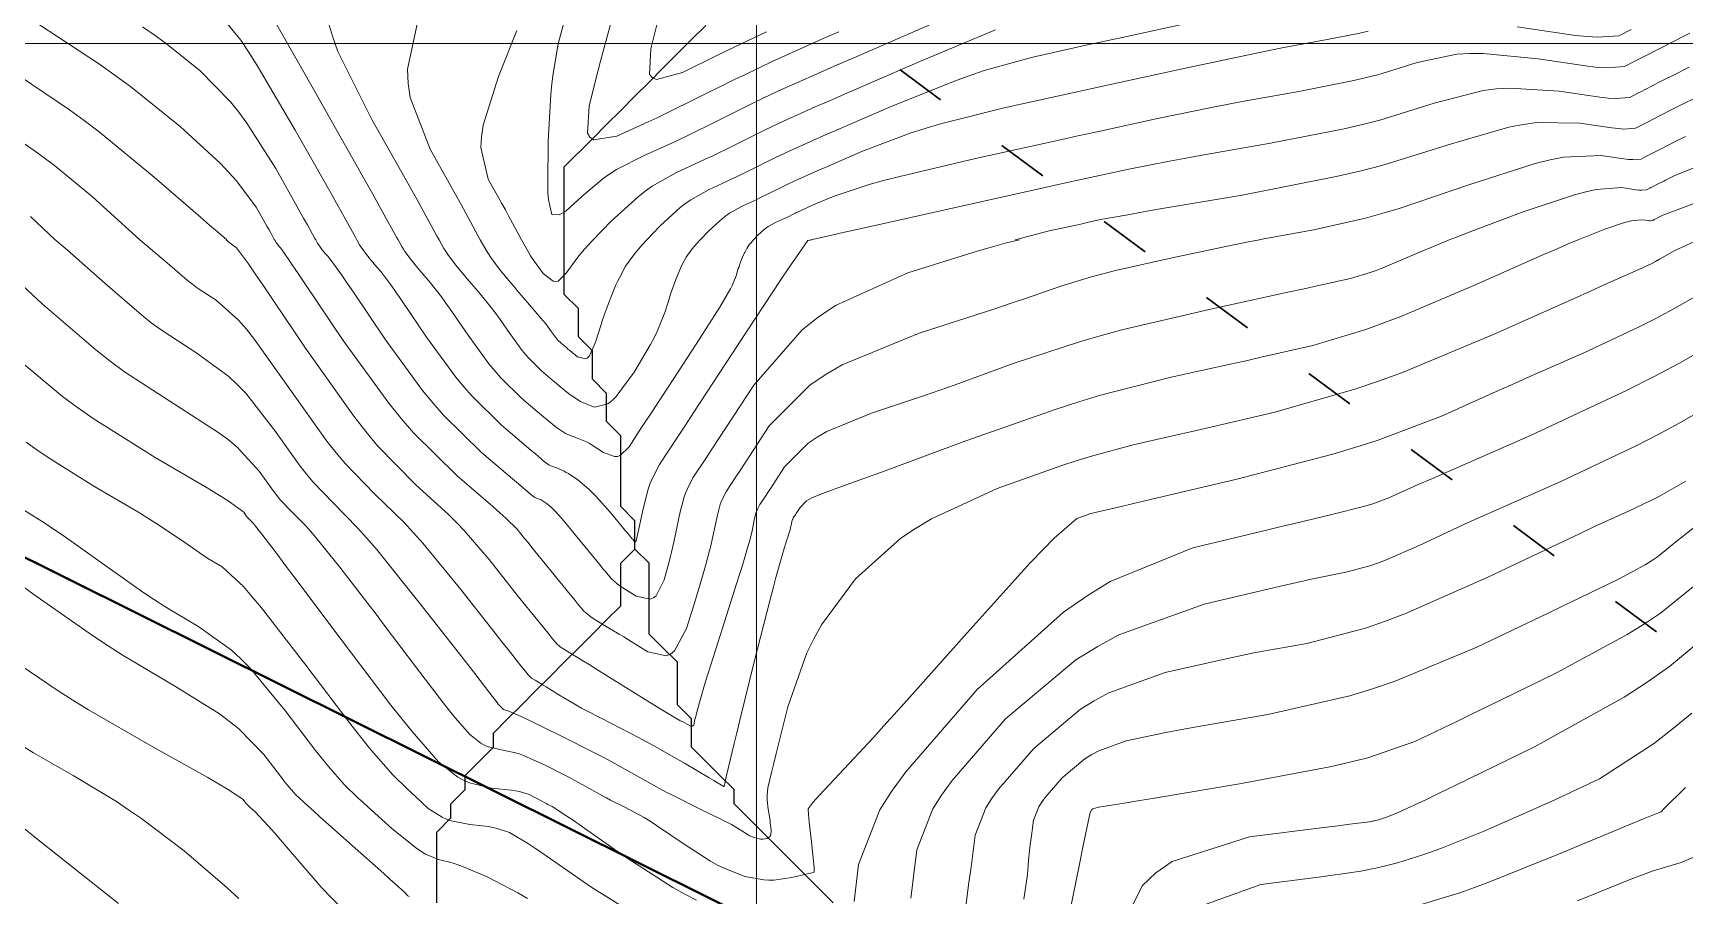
# Model space of a CAD drawing. Header units: millimetres. Extents: x 837475 to 838477, y 1189012 to 1191015.
# Drawn here: x 838025.4 to 838142.1, y 1189953.7 to 1190014.6 of the extents above; entities that cross this region are included whole.
import ezdxf

# ---------------------------------------------------------------- set-up
doc = ezdxf.new("R2010")
doc.units = ezdxf.units.MM
doc.header["$LTSCALE"] = 0.3
doc.linetypes.add('ACAD_ISO03W100', pattern=[30, 12, -18])
for name, color, linetype, lineweight in [('COORD', 253, 'Continuous', 20), ('CORREDORVIA', 94, 'Continuous', 40), ('DRENAJE', 5, 'Continuous', 25)]:
    doc.layers.add(name, color=color, linetype=linetype, lineweight=lineweight)
for name, color, linetype, lineweight, true_color in [('COTAS 10', 7, 'Continuous', 9, 0x6e3e2d), ('COTAS INT', 7, 'Continuous', 5, 0x9fa19f), ('Linea_Tendencia', 7, 'ACAD_ISO03W100', 30, 0xef3939)]:
    doc.layers.add(name, color=color, linetype=linetype, lineweight=lineweight, true_color=true_color)

msp = doc.modelspace()

# ---------------------------------------------------------------- linework, layer by layer
at = {"layer": 'COORD'}
for p, q in [((838076.51, 1189013.87), (838076.51, 1191013.87)), ((837476.51, 1190013.87), (838476.51, 1190013.87))]:
    msp.add_line(p, q, dxfattribs=at)
at = {"layer": 'CORREDORVIA'}
msp.add_lwpolyline([(837918.48, 1189883.49), (837925.04, 1189453.38), (837902.5, 1189217.71), (837593.19, 1189234.4), (837666.02, 1189670.12), (837623.32, 1189818.02), (837548.5, 1190011.45), (837506.88, 1190461.6), (837936.28, 1190278.25), (837938.05, 1190355.4), (837933.05, 1190517.45), (837913.69, 1190646.74), (837916.91, 1190801.89), (837910.68, 1191000.96), (838213.03, 1190992.91), (838237.17, 1190821.34), (838237, 1190602.88), (838240.03, 1190437.2), (838238.1, 1190145.73), (838184.2, 1189898.28), (837758.84, 1190109.91), (837918.48, 1189883.49)], dxfattribs=at)
at = {"layer": 'COTAS 10'}
for points in [[(838077.22, 1190014.71), (838074.98, 1190013.64), (838074.34, 1190013.33), (838073.7, 1190013.02), (838071.29, 1190011.82), (838069.45, 1190011.32), (838069.16, 1190011.45), (838068.96, 1190011.69), (838069.05, 1190013.5), (838069.63, 1190015.85)], [(838018.3, 1190015.47), (838020.05, 1190014.34), (838020.68, 1190013.94), (838021.38, 1190013.51), (838024.43, 1190011.6), (838028, 1190009.2), (838029.03, 1190008.44), (838030.08, 1190007.64), (838033.98, 1190004.43), (838037.24, 1190001.61), (838037.88, 1190001.05), (838038.41, 1190000.6), (838039.09, 1190000)], [(838046.28, 1190015.34), (838046.56, 1190014.39), (838046.95, 1190013.32), (838049.35, 1190008.5), (838051.97, 1190003.84), (838052.51, 1190002.87), (838052.97, 1190002.05), (838053.96, 1190000.25), (838054.09, 1190000), (838054.43, 1189999.4), (838054.57, 1189999.18), (838054.71, 1189998.97), (838055.26, 1189998.23), (838055.87, 1189997.5), (838056.05, 1189997.28), (838056.24, 1189997.06), (838056.98, 1189996.2), (838057.77, 1189995.23), (838058, 1189994.93), (838058.23, 1189994.62), (838059.08, 1189993.39), (838059.96, 1189992.19), (838060.2, 1189991.9), (838060.44, 1189991.62), (838061.32, 1189990.76), (838062.15, 1189990.05), (838062.36, 1189989.87), (838062.56, 1189989.7), (838063.23, 1189989.15), (838063.88, 1189988.7), (838064.08, 1189988.59), (838064.28, 1189988.49), (838065.07, 1189988.19), (838066, 1189988.41), (838066.3, 1189988.64), (838066.6, 1189988.94), (838067.86, 1189990.65), (838069.02, 1189992.62), (838069.27, 1189993.09), (838069.49, 1189993.53), (838070.02, 1189994.87), (838070.35, 1189995.91), (838070.43, 1189996.17), (838070.52, 1189996.42), (838070.81, 1189997.21), (838071.09, 1189997.89), (838071.17, 1189998.06), (838071.24, 1189998.22), (838071.54, 1189998.77), (838071.97, 1189999.36), (838072.13, 1189999.56), (838072.32, 1189999.77), (838072.53, 1190000), (838073.16, 1190000.66), (838074.1, 1190001.52), (838074.35, 1190001.71), (838074.6, 1190001.89), (838075.45, 1190002.37), (838076.27, 1190002.74), (838076.48, 1190002.84), (838076.7, 1190002.95), (838077.47, 1190003.32), (838078.19, 1190003.68), (838078.38, 1190003.77), (838078.57, 1190003.86), (838079.21, 1190004.17), (838080.32, 1190004.67), (838080.8, 1190004.88), (838081.36, 1190005.12), (838084, 1190006.27), (838087.43, 1190007.56), (838088.49, 1190007.9), (838089.6, 1190008.22), (838094, 1190009.33), (838098.82, 1190010.4), (838100.2, 1190010.7), (838101.6, 1190011.01), (838106.81, 1190012.14), (838111.58, 1190013.15), (838112.71, 1190013.38), (838113.75, 1190013.59), (838116.81, 1190014.16), (838119.12, 1190014.61), (838119.69, 1190014.74)], [(838130.22, 1190015.05), (838134.35, 1190014.45), (838135.19, 1190014.36), (838135.9, 1190014.31), (838137.39, 1190014.42), (838138.27, 1190014.87)], [(838142.77, 1190005.11), (838141.31, 1190004.52), (838140.83, 1190004.29), (838140.7, 1190004.22), (838140.57, 1190004.16), (838140.12, 1190003.93), (838139.74, 1190003.73), (838139.65, 1190003.69), (838139.58, 1190003.65), (838139.36, 1190003.54), (838138.99, 1190003.51), (838138.82, 1190003.52), (838138.61, 1190003.54), (838137.6, 1190003.69), (838135.79, 1190003.55), (838135.08, 1190003.39), (838134.28, 1190003.18), (838130.64, 1190001.98), (838126.83, 1190000.55), (838125.93, 1190000.2), (838125.42, 1190000), (838125.09, 1189999.87), (838122.61, 1189998.82), (838120.73, 1189998.03), (838120.27, 1189997.85), (838119.83, 1189997.69), (838118.46, 1189997.28), (838116.19, 1189996.77), (838115.19, 1189996.55), (838114.02, 1189996.3), (838108.46, 1189995.09), (838102.31, 1189993.64), (838100.77, 1189993.23), (838099.31, 1189992.81), (838094.63, 1189991.27), (838090.54, 1189989.77), (838089.45, 1189989.39), (838088.37, 1189989.02), (838084.63, 1189987.77), (838081.48, 1189986.47), (838080.78, 1189986.07), (838080.15, 1189985.65), (838078.49, 1189983.98), (838077.51, 1189982.47), (838077.3, 1189982.16), (838077.13, 1189981.89), (838076.74, 1189981.3), (838076.57, 1189980.97), (838076.53, 1189980.86), (838076.49, 1189980.76), (838076.37, 1189980.32), (838076.19, 1189979.45), (838076.12, 1189979.14), (838076.09, 1189979.01), (838076.05, 1189978.87), (838075.88, 1189978.24), (838075.49, 1189976.93), (838075.31, 1189976.36), (838075.1, 1189975.7), (838074.11, 1189972.58), (838073.12, 1189969.46), (838072.91, 1189968.8), (838072.74, 1189968.23), (838072.35, 1189966.89), (838072.19, 1189966.25), (838072.16, 1189966.11), (838072.13, 1189966), (838072.07, 1189965.73), (838071.97, 1189965.64), (838071.93, 1189965.64), (838071.87, 1189965.66), (838071.6, 1189965.78), (838071.28, 1189965.97), (838071.19, 1189966.01), (838071.1, 1189966.06), (838070.81, 1189966.21), (838070.1, 1189966.63), (838069.74, 1189966.85), (838069.33, 1189967.1), (838067.27, 1189968.39), (838065.15, 1189969.71), (838064.69, 1189970), (838064.29, 1189970.24), (838063.32, 1189970.83), (838062.82, 1189971.14), (838062.71, 1189971.21), (838062.62, 1189971.28), (838062.4, 1189971.46), (838062.1, 1189971.82), (838061.96, 1189972), (838061.79, 1189972.21), (838060.94, 1189973.26), (838059.8, 1189974.67), (838059.45, 1189975.11), (838059.08, 1189975.57), (838057.62, 1189977.43), (838055.87, 1189979.46), (838055.32, 1189980.03), (838054.75, 1189980.6), (838052.45, 1189982.7), (838049.75, 1189985.46), (838048.92, 1189986.46), (838048.06, 1189987.56), (838044.65, 1189992.36), (838041.69, 1189996.76), (838041.11, 1189997.61), (838040.63, 1189998.3), (838039.79, 1189999.45), (838039.61, 1189999.56), (838039.57, 1189999.59), (838039.52, 1189999.63), (838039.34, 1189999.78), (838039.06, 1190000)], [(838087.4, 1189953.49), (838087.47, 1189954.05), (838087.55, 1189954.64), (838087.83, 1189956.92), (838088.95, 1189959.8), (838089.57, 1189960.77), (838090.31, 1189961.81), (838094.09, 1189966.16), (838099.06, 1189970.33), (838100.55, 1189971.26), (838102.09, 1189972.09), (838108.11, 1189974.26), (838113.5, 1189975.54), (838114.66, 1189975.8), (838115.67, 1189976.03), (838118.11, 1189976.53), (838119.81, 1189976.97), (838120.35, 1189977.16), (838120.93, 1189977.38), (838123.3, 1189978.42), (838126.41, 1189979.87), (838127.45, 1189980.34), (838128.58, 1189980.84), (838133.3, 1189982.93), (838138.66, 1189985.47), (838140.18, 1189986.25), (838141.71, 1189987.07), (838147.41, 1189990.34)], [(838024.94, 1189985.71), (838025.69, 1189985.16), (838026.48, 1189984.62), (838029.72, 1189982.61), (838032.82, 1189980.78), (838033.52, 1189980.35), (838034.16, 1189979.95), (838035.9, 1189978.78), (838037.14, 1189977.92), (838037.46, 1189977.7), (838037.76, 1189977.5), (838038.78, 1189976.9), (838040.27, 1189975.51), (838040.87, 1189974.82), (838041.55, 1189974), (838044.69, 1189969.95), (838047.86, 1189965.77), (838048.56, 1189964.88), (838049.18, 1189964.1), (838050.8, 1189962.24), (838051.87, 1189961.2), (838052.15, 1189960.93), (838052.42, 1189960.68), (838053.33, 1189959.84), (838054.31, 1189959.21), (838054.62, 1189959.07), (838054.95, 1189958.96), (838056.27, 1189958.71), (838057.57, 1189958.55), (838057.89, 1189958.49), (838058.18, 1189958.42), (838059.06, 1189958.13), (838060.4, 1189957.33), (838060.98, 1189956.95), (838061.66, 1189956.49), (838064.88, 1189954.26), (838068.62, 1189951.91)], [(838142.55, 1189966.56), (838141.14, 1189965.41), (838139.84, 1189964.39), (838136.03, 1189961.94), (838132.88, 1189960.44), (838131.99, 1189960.04), (838131.1, 1189959.64), (838127.82, 1189958.22), (838124.87, 1189957.03), (838124.18, 1189956.77), (838123.56, 1189956.55), (838121.78, 1189956), (838120.54, 1189955.7), (838120.24, 1189955.63), (838119.97, 1189955.57), (838119.18, 1189955.41), (838117.71, 1189955.19), (838117.01, 1189955.09), (838116.18, 1189954.98), (838112.13, 1189954.46), (838107.99, 1189952.99)], [(838031.44, 1189953.13), (838025.9, 1189957.53), (838024.79, 1189958.41)]]:
    msp.add_lwpolyline(points, dxfattribs=at)
at = {"layer": 'COTAS INT'}
for points in [[(838080.4, 1190000), (838080.14, 1189999.96), (838079.32, 1189998.81), (838078.84, 1189998.1), (838078.25, 1189997.22), (838075.22, 1189992.62), (838072.09, 1189987.84), (838071.44, 1189986.85), (838070.89, 1189986), (838069.66, 1189984.13), (838069.11, 1189983.07), (838068.98, 1189982.75), (838068.86, 1189982.4), (838068.49, 1189981.01), (838068.04, 1189978.84), (838067.98, 1189978.7), (838067.97, 1189978.68), (838067.94, 1189978.68), (838067.85, 1189978.73), (838067.76, 1189978.85), (838067.73, 1189978.88), (838067.71, 1189978.91), (838067.63, 1189979), (838067.36, 1189979.33), (838067.21, 1189979.5), (838067.04, 1189979.71), (838066.16, 1189980.76), (838065.15, 1189981.89), (838064.9, 1189982.15), (838064.66, 1189982.39), (838063.88, 1189983.05), (838063.23, 1189983.49), (838063.07, 1189983.58), (838062.92, 1189983.66), (838062.44, 1189983.87), (838062.04, 1189984.02), (838061.94, 1189984.06), (838061.84, 1189984.12), (838061.53, 1189984.33), (838060.89, 1189984.88), (838060.59, 1189985.13), (838060.23, 1189985.44), (838058.5, 1189986.91), (838056.42, 1189988.95), (838055.84, 1189989.61), (838055.27, 1189990.3), (838053.2, 1189993.14), (838051.44, 1189995.74), (838051.07, 1189996.28), (838050.75, 1189996.74), (838049.97, 1189997.77), (838049.54, 1189998.27), (838049.43, 1189998.4), (838049.32, 1189998.53), (838048.97, 1189998.96), (838048.65, 1189999.39), (838048.56, 1189999.52), (838048.48, 1189999.65), (838048.28, 1190000), (838048.2, 1190000.15), (838047.38, 1190001.63), (838046.96, 1190002.38), (838046.46, 1190003.28), (838043.93, 1190007.76), (838041.24, 1190012.32), (838040.63, 1190013.28), (838040.08, 1190014.1), (838038.58, 1190015.94)], [(838142.42, 1190014.61), (838141.98, 1190014.39), (838140.43, 1190013.6), (838139.1, 1190012.92), (838138.8, 1190012.76), (838138.53, 1190012.62), (838137.79, 1190012.24), (838136.52, 1190012.15), (838135.91, 1190012.19), (838135.2, 1190012.27), (838131.7, 1190012.78), (838127.82, 1190013.17), (838126.87, 1190013.17), (838125.97, 1190013.12), (838123.16, 1190012.53), (838120.37, 1190011.67), (838119.49, 1190011.45), (838118.56, 1190011.23), (838114.81, 1190010.49), (838110.8, 1190009.78), (838109.71, 1190009.57), (838108.63, 1190009.36), (838104.81, 1190008.57), (838100.55, 1190007.64), (838099.2, 1190007.34), (838097.77, 1190007.03), (838091.98, 1190005.74), (838086.62, 1190004.49), (838085.47, 1190004.19), (838084.45, 1190003.91), (838081.98, 1190003.1), (838080.67, 1190002.54), (838080.4, 1190002.42), (838080.16, 1190002.31), (838079.61, 1190002.06), (838079.29, 1190001.91), (838079.2, 1190001.87), (838079.1, 1190001.82), (838078.74, 1190001.64), (838078.37, 1190001.46), (838078.26, 1190001.41), (838078.15, 1190001.36), (838077.75, 1190001.18), (838077.33, 1190000.94), (838077.2, 1190000.85), (838077.08, 1190000.75), (838076.61, 1190000.33), (838076.3, 1190000), (838076.2, 1189999.89), (838076.1, 1189999.78), (838076.02, 1189999.69), (838075.81, 1189999.39), (838075.67, 1189999.12), (838075.63, 1189999.04), (838075.59, 1189998.95), (838075.45, 1189998.62), (838075.31, 1189998.23), (838075.27, 1189998.1), (838075.22, 1189997.98), (838075.06, 1189997.46), (838074.78, 1189996.78), (838074.67, 1189996.55), (838074.53, 1189996.3), (838073.91, 1189995.24), (838072.96, 1189993.74), (838072.62, 1189993.22), (838072.25, 1189992.64), (838070.62, 1189990.14), (838069.02, 1189987.7), (838068.66, 1189987.16), (838068.34, 1189986.67), (838067.51, 1189985.39), (838066.87, 1189984.77), (838066.68, 1189984.71), (838066.48, 1189984.69), (838065.7, 1189984.99), (838064.9, 1189985.51), (838064.69, 1189985.63), (838064.49, 1189985.73), (838063.79, 1189986.01), (838063.18, 1189986.25), (838063.02, 1189986.32), (838062.87, 1189986.41), (838062.38, 1189986.74), (838061.72, 1189987.29), (838061.47, 1189987.5), (838061.19, 1189987.74), (838059.91, 1189988.83), (838058.43, 1189990.28), (838058.02, 1189990.75), (838057.61, 1189991.25), (838056.14, 1189993.27), (838054.83, 1189995.18), (838054.53, 1189995.6), (838054.26, 1189995.98), (838053.47, 1189996.99), (838052.89, 1189997.66), (838052.74, 1189997.84), (838052.6, 1189998.01), (838052.11, 1189998.6), (838051.68, 1189999.18), (838051.57, 1189999.35), (838051.45, 1189999.53), (838051.19, 1190000), (838051.08, 1190000.2), (838049.97, 1190002.2), (838049.41, 1190003.22), (838048.72, 1190004.43), (838045.31, 1190010.48), (838041.96, 1190016.4)], [(838112.03, 1190000), (838111.14, 1189999.83), (838110.09, 1189999.62), (838105.85, 1189998.74), (838101.86, 1189997.83), (838100.96, 1189997.6), (838100.15, 1189997.39), (838097.99, 1189996.73), (838095.49, 1189995.86), (838094.48, 1189995.52), (838093.33, 1189995.13), (838087.99, 1189993.4), (838082.56, 1189991.17), (838081.35, 1189990.47), (838080.26, 1189989.75), (838077.4, 1189986.86), (838075.7, 1189984.26), (838075.35, 1189983.72), (838075.05, 1189983.26), (838074.38, 1189982.24), (838074.08, 1189981.67), (838074.01, 1189981.49), (838073.95, 1189981.3), (838073.75, 1189980.55), (838073.43, 1189979.05), (838073.31, 1189978.51), (838073.25, 1189978.3), (838073.19, 1189978.06), (838072.9, 1189976.97), (838072.48, 1189975.52), (838072.34, 1189975.06), (838072.19, 1189974.57), (838071.56, 1189972.55), (838070.71, 1189970.97), (838070.42, 1189970.74), (838070.12, 1189970.61), (838068.82, 1189970.91), (838067.47, 1189971.75), (838067.14, 1189971.95), (838066.81, 1189972.15), (838065.77, 1189972.77), (838064.98, 1189973.26), (838064.81, 1189973.38), (838064.66, 1189973.48), (838064.32, 1189973.77), (838063.85, 1189974.34), (838063.62, 1189974.62), (838063.35, 1189974.96), (838062.01, 1189976.6), (838060.65, 1189978.27), (838060.37, 1189978.62), (838060.13, 1189978.91), (838059.6, 1189979.57), (838058.8, 1189980.35), (838058.38, 1189980.73), (838057.88, 1189981.17), (838055.37, 1189983.33), (838052.28, 1189986.38), (838051.41, 1189987.39), (838050.53, 1189988.46), (838047.31, 1189992.9), (838044.66, 1189996.86), (838044.15, 1189997.62), (838043.72, 1189998.25), (838042.98, 1189999.33), (838042.85, 1189999.48), (838042.81, 1189999.52), (838042.78, 1189999.56), (838042.67, 1189999.69), (838042.58, 1189999.82), (838042.53, 1189999.9), (838042.47, 1190000), (838042.45, 1190000.04), (838042.2, 1190000.49), (838042.08, 1190000.71), (838041.93, 1190000.98), (838041.17, 1190002.31), (838039.79, 1190004.18), (838039.25, 1190004.77), (838038.63, 1190005.41), (838035.81, 1190008.01), (838032.29, 1190010.84), (838031.22, 1190011.62), (838030.12, 1190012.41), (838025.81, 1190015.23)], [(838033.15, 1190015.06), (838033.97, 1190014.49), (838034.74, 1190013.93), (838037.2, 1190011.97), (838039.35, 1190009.75), (838039.94, 1190009.03), (838040.51, 1190008.25), (838042.55, 1190005.04), (838044.19, 1190002.13), (838044.52, 1190001.54), (838044.79, 1190001.06), (838045.32, 1190000.09), (838045.38, 1190000), (838045.51, 1189999.77), (838045.56, 1189999.69), (838045.61, 1189999.61), (838045.82, 1189999.33), (838046.05, 1189999.04), (838046.12, 1189998.96), (838046.2, 1189998.88), (838046.47, 1189998.55), (838047.23, 1189997.5), (838047.61, 1189996.95), (838048.05, 1189996.3), (838050.26, 1189993.02), (838052.92, 1189989.36), (838053.66, 1189988.47), (838054.41, 1189987.62), (838057.09, 1189984.99), (838059.27, 1189983.13), (838059.7, 1189982.76), (838060.05, 1189982.46), (838060.68, 1189981.93), (838060.82, 1189981.83), (838060.86, 1189981.81), (838060.91, 1189981.78), (838061.08, 1189981.72), (838061.3, 1189981.63), (838061.36, 1189981.59), (838061.44, 1189981.55), (838061.72, 1189981.35), (838062.07, 1189981.06), (838062.18, 1189980.96), (838062.29, 1189980.84), (838062.74, 1189980.34), (838063.32, 1189979.64), (838063.51, 1189979.4), (838063.73, 1189979.14), (838065.48, 1189976.99), (838065.66, 1189976.76), (838065.83, 1189976.57), (838066.24, 1189976.08), (838066.67, 1189975.7), (838066.85, 1189975.57), (838067.06, 1189975.43), (838068.01, 1189974.84), (838069, 1189974.61), (838069.23, 1189974.71), (838069.43, 1189974.86), (838069.99, 1189975.99), (838070.36, 1189977.35), (838070.44, 1189977.66), (838070.51, 1189977.93), (838070.67, 1189978.65), (838071.12, 1189980.78), (838071.4, 1189981.85), (838071.5, 1189982.12), (838071.6, 1189982.37), (838072.02, 1189983.19), (838072.97, 1189984.63), (838073.4, 1189985.29), (838073.9, 1189986.05), (838076.31, 1189989.74), (838079.74, 1189993.64), (838080.87, 1189994.54), (838082.09, 1189995.36), (838087.18, 1189997.68), (838092.08, 1189999.2), (838093.18, 1189999.52), (838094.16, 1189999.79), (838095.07, 1190000)], [(838052.62, 1190015.57), (838051.87, 1190012.05), (838051.91, 1190011.06), (838052.05, 1190010.06), (838053.46, 1190006.4), (838055.25, 1190003.2), (838055.64, 1190002.5), (838055.98, 1190001.88), (838056.83, 1190000.3), (838057, 1190000), (838057.41, 1189999.28), (838057.58, 1189999.01), (838057.75, 1189998.75), (838058.41, 1189997.87), (838059.14, 1189996.98), (838059.36, 1189996.72), (838059.59, 1189996.45), (838060.48, 1189995.42), (838061.28, 1189994.47), (838061.46, 1189994.25), (838061.62, 1189994.06), (838062.02, 1189993.51), (838062.3, 1189993.13), (838062.38, 1189993.04), (838062.45, 1189992.95), (838062.73, 1189992.68), (838063.08, 1189992.39), (838063.19, 1189992.29), (838063.32, 1189992.18), (838063.86, 1189991.74), (838064.42, 1189991.59), (838064.57, 1189991.68), (838064.7, 1189991.82), (838065.13, 1189992.77), (838065.53, 1189994.03), (838065.64, 1189994.36), (838065.75, 1189994.69), (838066.16, 1189995.81), (838066.58, 1189996.82), (838066.7, 1189997.07), (838066.82, 1189997.32), (838067.26, 1189998.14), (838067.91, 1189999.04), (838068.16, 1189999.34), (838068.44, 1189999.66), (838068.76, 1190000), (838069.7, 1190000.99), (838071.12, 1190002.28), (838071.5, 1190002.58), (838071.87, 1190002.84), (838073.16, 1190003.57), (838074.38, 1190004.12), (838074.71, 1190004.28), (838075.04, 1190004.43), (838076.19, 1190005), (838077.27, 1190005.54), (838077.56, 1190005.68), (838077.84, 1190005.82), (838078.81, 1190006.28), (838080.48, 1190007.03), (838081.21, 1190007.35), (838082.04, 1190007.71), (838086.01, 1190009.43), (838090.41, 1190011.2), (838091.52, 1190011.6), (838092.58, 1190011.96), (838096.01, 1190012.92), (838099.88, 1190013.77), (838101.21, 1190014.06), (838102.65, 1190014.37), (838108.81, 1190015.71)], [(838093.39, 1190014.85), (838088.03, 1190012.6), (838082.73, 1190010.3), (838081.61, 1190009.81), (838080.64, 1190009.39), (838078.41, 1190008.39), (838077.12, 1190007.77), (838076.74, 1190007.59), (838076.36, 1190007.4), (838074.91, 1190006.68), (838073.37, 1190005.92), (838072.93, 1190005.72), (838072.49, 1190005.51), (838070.86, 1190004.77), (838069.14, 1190003.8), (838068.64, 1190003.44), (838068.14, 1190003.05), (838066.24, 1190001.32), (838064.98, 1190000), (838064.57, 1189999.57), (838064.2, 1189999.15), (838063.88, 1189998.77), (838063.06, 1189997.65), (838062.49, 1189997.09), (838062.32, 1189997.06), (838062.14, 1189997.09), (838061.45, 1189997.62), (838060.75, 1189998.58), (838060.55, 1189998.88), (838060.37, 1189999.18), (838059.91, 1190000), (838059.71, 1190000.35), (838058.99, 1190001.71), (838058.77, 1190002.13), (838058.53, 1190002.57), (838057.56, 1190004.29), (838057.04, 1190006.52), (838057.08, 1190007.28), (838057.2, 1190008.1), (838058.28, 1190011.55), (838059.57, 1190014.79)], [(838089.93, 1190015.71), (838083.37, 1190012.87), (838081.99, 1190012.27), (838080.79, 1190011.74), (838078.01, 1190010.5), (838076.39, 1190009.72), (838075.92, 1190009.49), (838075.44, 1190009.26), (838073.62, 1190008.35), (838071.7, 1190007.41), (838071.16, 1190007.15), (838070.61, 1190006.89), (838068.56, 1190005.97), (838066.62, 1190004.97), (838066.14, 1190004.66), (838065.67, 1190004.33), (838064.18, 1190003.06), (838063.03, 1190002.04), (838062.78, 1190001.88), (838062.56, 1190001.76), (838062.05, 1190001.8), (838061.81, 1190002.82), (838061.78, 1190003.33), (838061.76, 1190003.94), (838061.8, 1190006.97), (838061.99, 1190010.26), (838062.06, 1190011.03), (838062.14, 1190011.75), (838062.51, 1190013.85), (838062.92, 1190015.44)], [(838066.21, 1190015.31), (838065.65, 1190013.25), (838065.49, 1190012.63), (838065.32, 1190011.99), (838064.68, 1190009.48), (838064.57, 1190007.54), (838064.74, 1190007.25), (838065, 1190007.07), (838066.64, 1190007.33), (838068.86, 1190008.34), (838069.48, 1190008.63), (838070.1, 1190008.92), (838072.34, 1190010.03), (838074.53, 1190011.12), (838075.1, 1190011.4), (838075.67, 1190011.67), (838077.61, 1190012.6), (838080.23, 1190013.79), (838081.22, 1190014.23), (838082.33, 1190014.71)], [(838142.36, 1190012.2), (838141.99, 1190012.02), (838141.63, 1190011.83), (838140.35, 1190011.19), (838139.26, 1190010.62), (838139.01, 1190010.49), (838138.79, 1190010.38), (838138.18, 1190010.06), (838137.14, 1190009.99), (838136.64, 1190010.02), (838136.05, 1190010.09), (838133.18, 1190010.51), (838129.71, 1190010.73), (838128.76, 1190010.67), (838127.81, 1190010.55), (838124.37, 1190009.66), (838120.52, 1190008.46), (838119.29, 1190008.15), (838118.01, 1190007.85), (838112.8, 1190006.83), (838107.84, 1190005.97), (838106.7, 1190005.76), (838105.67, 1190005.57), (838102.8, 1190005), (838099.53, 1190004.28), (838098.24, 1190004), (838096.78, 1190003.67), (838090.14, 1190002.2), (838083.91, 1190000.81), (838082.71, 1190000.54), (838081.74, 1190000.32), (838080.34, 1190000)], [(838094.78, 1190000), (838097.18, 1190000.63), (838099.08, 1190001.05), (838099.5, 1190001.14), (838099.86, 1190001.22), (838100.8, 1190001.43), (838102.72, 1190001.78), (838103.7, 1190001.95), (838104.88, 1190002.16), (838110.8, 1190003.17), (838117.45, 1190004.47), (838119.1, 1190004.85), (838120.66, 1190005.25), (838125.59, 1190006.78), (838129.64, 1190007.97), (838130.65, 1190008.16), (838131.61, 1190008.29), (838134.65, 1190008.24), (838136.91, 1190007.91), (838137.37, 1190007.86), (838137.76, 1190007.83), (838138.57, 1190007.89), (838139.05, 1190008.13), (838139.23, 1190008.23), (838139.42, 1190008.32), (838140.28, 1190008.77), (838141.28, 1190009.28), (838141.56, 1190009.42), (838141.85, 1190009.56), (838142.91, 1190010.09)], [(838142.69, 1190002.56), (838141.89, 1190002.26), (838140.5, 1190001.74), (838140.32, 1190001.65), (838140.22, 1190001.6), (838140.05, 1190001.51), (838139.9, 1190001.44), (838139.87, 1190001.42), (838139.84, 1190001.4), (838139.75, 1190001.36), (838139.61, 1190001.35), (838139.55, 1190001.35), (838139.47, 1190001.36), (838139.08, 1190001.42), (838138.38, 1190001.37), (838138.11, 1190001.3), (838137.8, 1190001.22), (838136.4, 1190000.76), (838134.52, 1190000), (838133.99, 1189999.79), (838133.05, 1189999.38), (838131.99, 1189998.92), (838127.16, 1189996.78), (838122, 1189994.59), (838120.73, 1189994.11), (838119.54, 1189993.68), (838115.78, 1189992.55), (838112.23, 1189991.73), (838111.17, 1189991.49), (838110.06, 1189991.25), (838105.78, 1189990.31), (838100.8, 1189989.03), (838099.26, 1189988.56), (838097.66, 1189988.05), (838091.28, 1189985.81), (838085.59, 1189983.69), (838084.41, 1189983.26), (838083.42, 1189982.9), (838081.28, 1189982.14), (838080.41, 1189981.78), (838080.21, 1189981.67), (838080.04, 1189981.56), (838079.58, 1189981.09), (838079.31, 1189980.68), (838079.26, 1189980.59), (838079.21, 1189980.52), (838079.1, 1189980.36), (838079.06, 1189980.27), (838079.04, 1189980.24), (838079.03, 1189980.21), (838079, 1189980.09), (838078.95, 1189979.85), (838078.93, 1189979.76), (838078.92, 1189979.73), (838078.91, 1189979.69), (838078.87, 1189979.52), (838078.76, 1189979.16), (838078.71, 1189979), (838078.65, 1189978.82), (838078.38, 1189977.96), (838077.87, 1189976.16), (838077.67, 1189975.39), (838077.44, 1189974.5), (838076.37, 1189970.29), (838075.33, 1189966.08), (838075.11, 1189965.19), (838074.92, 1189964.43), (838074.5, 1189962.66), (838074.32, 1189961.86), (838074.29, 1189961.71), (838074.26, 1189961.59), (838074.22, 1189961.39), (838074.21, 1189961.38), (838074.21, 1189961.38), (838074.2, 1189961.39), (838073.76, 1189961.65), (838073.49, 1189961.8), (838073.16, 1189962), (838071.41, 1189963.03), (838069.3, 1189964.24), (838068.73, 1189964.55), (838068.18, 1189964.85), (838066.26, 1189965.84), (838064.56, 1189966.71), (838064.14, 1189966.93), (838063.75, 1189967.15), (838062.54, 1189967.86), (838061.65, 1189968.42), (838061.45, 1189968.54), (838061.29, 1189968.64), (838060.88, 1189968.89), (838060.66, 1189969.02), (838060.62, 1189969.05), (838060.58, 1189969.08), (838060.49, 1189969.16), (838060.36, 1189969.31), (838060.3, 1189969.38), (838060.23, 1189969.47), (838059.87, 1189969.91), (838058.96, 1189971.06), (838058.53, 1189971.6), (838058.04, 1189972.23), (838055.63, 1189975.3), (838052.94, 1189978.57), (838052.27, 1189979.34), (838051.62, 1189980.04), (838049.53, 1189982.06), (838047.47, 1189984.18), (838046.83, 1189984.95), (838046.17, 1189985.79), (838043.56, 1189989.46), (838041.06, 1189992.96), (838040.48, 1189993.7), (838039.93, 1189994.33), (838038.35, 1189995.74), (838037.04, 1189996.6), (838036.67, 1189996.87), (838036.29, 1189997.16), (838034.92, 1189998.35), (838032.96, 1190000), (838029.61, 1190003.04), (838026.93, 1190005.25), (838026.21, 1190005.8), (838025.5, 1190006.32), (838023.05, 1190007.98)], [(838142.11, 1190007.3), (838141.34, 1190006.93), (838141.13, 1190006.82), (838140.92, 1190006.72), (838140.2, 1190006.35), (838139.58, 1190006.03), (838139.44, 1190005.96), (838139.31, 1190005.89), (838138.97, 1190005.71), (838138.38, 1190005.67), (838138.09, 1190005.69), (838137.76, 1190005.72), (838136.13, 1190005.96), (838133.5, 1190005.85), (838132.54, 1190005.66), (838131.48, 1190005.4), (838126.81, 1190003.9), (838121.88, 1190002.23), (838120.67, 1190001.86), (838119.51, 1190001.53), (838115.85, 1190000.71), (838112.34, 1190000.07), (838111.99, 1190000)], [(838025.24, 1190001.66), (838026.98, 1190000), (838027.1, 1189999.9), (838027.85, 1189999.27), (838030.5, 1189996.91), (838033.07, 1189994.7), (838033.76, 1189994.15), (838034.46, 1189993.64), (838036.91, 1189992.04), (838039.24, 1189990.35), (838039.84, 1189989.78), (838040.44, 1189989.17), (838042.47, 1189986.56), (838044.28, 1189984.01), (838044.74, 1189983.43), (838045.18, 1189982.9), (838046.61, 1189981.43), (838048.34, 1189979.67), (838048.97, 1189978.96), (838049.66, 1189978.15), (838052.67, 1189974.4), (838055.53, 1189970.75), (838056.11, 1189970), (838056.61, 1189969.36), (838057.67, 1189967.98), (838058.09, 1189967.43), (838058.18, 1189967.31), (838058.27, 1189967.21), (838058.49, 1189966.96), (838058.65, 1189966.82), (838058.7, 1189966.8), (838058.75, 1189966.78), (838058.94, 1189966.73), (838059.62, 1189966.46), (838059.99, 1189966.29), (838060.42, 1189966.08), (838062.64, 1189965), (838065.11, 1189963.75), (838065.72, 1189963.43), (838066.29, 1189963.13), (838068.05, 1189962.14), (838069.66, 1189961.24), (838070.13, 1189960.99), (838070.61, 1189960.74), (838072.44, 1189959.83), (838074.07, 1189959.04), (838074.42, 1189958.86), (838074.73, 1189958.7), (838075.48, 1189958.26), (838075.92, 1189957.97), (838076.03, 1189957.91), (838076.14, 1189957.86), (838076.48, 1189957.73), (838076.78, 1189957.67), (838076.86, 1189957.67), (838076.94, 1189957.67), (838077.23, 1189957.71), (838077.46, 1189957.85), (838077.5, 1189957.91), (838077.52, 1189957.98), (838077.54, 1189958.33), (838077.48, 1189958.81), (838077.46, 1189958.96), (838077.44, 1189959.12), (838077.33, 1189959.78), (838077.25, 1189960.44), (838077.25, 1189960.61), (838077.25, 1189960.77), (838077.31, 1189961.3), (838077.59, 1189962.47), (838077.73, 1189963.04), (838077.9, 1189963.71), (838078.72, 1189967.02), (838080.06, 1189970.84), (838080.56, 1189971.83), (838081.1, 1189972.8), (838083.49, 1189976.06), (838086.69, 1189978.92), (838087.74, 1189979.62), (838088.86, 1189980.3), (838093.49, 1189982.43), (838098.07, 1189984.06), (838099.15, 1189984.42), (838100.15, 1189984.73), (838103.1, 1189985.53), (838106.1, 1189986.2), (838107.15, 1189986.43), (838108.27, 1189986.7), (838113.1, 1189987.82), (838118.76, 1189989.45), (838120.43, 1189990.02), (838122.13, 1189990.64), (838128.6, 1189993.33), (838134.24, 1189995.87), (838135.41, 1189996.39), (838136.41, 1189996.84), (838138.6, 1189997.82), (838139.68, 1189998.32), (838139.98, 1189998.47), (838140.27, 1189998.63), (838141.3, 1189999.22), (838142.99, 1190000)], [(838144.77, 1189997.12), (838140.98, 1189994.96), (838139.91, 1189994.4), (838138.83, 1189993.85), (838134.88, 1189992), (838130.91, 1189990.25), (838129.82, 1189989.77), (838128.74, 1189989.29), (838124.88, 1189987.56), (838120.34, 1189985.83), (838118.82, 1189985.35), (838117.2, 1189984.86), (838110.42, 1189983.1), (838104.32, 1189981.66), (838103.12, 1189981.38), (838102.15, 1189981.15), (838100.42, 1189980.74), (838100.02, 1189980.64), (838099.89, 1189980.59), (838099.74, 1189980.54), (838099.13, 1189980.33), (838097.52, 1189978.93), (838096.75, 1189978.14), (838095.84, 1189977.18), (838091.38, 1189972.25), (838086.71, 1189967.02), (838085.68, 1189965.88), (838084.76, 1189964.85), (838082.34, 1189962.25), (838080.98, 1189960.8), (838080.71, 1189960.52), (838080.5, 1189960.28), (838080.16, 1189959.82), (838080.18, 1189959.38), (838080.2, 1189959.15), (838080.23, 1189958.87), (838080.38, 1189957.48), (838080.52, 1189956.12), (838080.55, 1189955.87), (838080.57, 1189955.66), (838080.58, 1189955.33), (838080.33, 1189955.27), (838080.17, 1189955.24), (838079.98, 1189955.19), (838078.99, 1189954.95), (838077.73, 1189954.78), (838077.38, 1189954.78), (838077.02, 1189954.8), (838075.69, 1189955.03), (838074.21, 1189955.61), (838073.74, 1189955.84), (838073.26, 1189956.11), (838071.33, 1189957.36), (838069.44, 1189958.64), (838068.99, 1189958.93), (838068.56, 1189959.19), (838067.26, 1189959.9), (838066.19, 1189960.43), (838065.91, 1189960.58), (838065.63, 1189960.72), (838064.7, 1189961.25), (838063.67, 1189961.82), (838063.34, 1189962), (838062.98, 1189962.19), (838061.54, 1189962.92), (838060.09, 1189963.56), (838059.74, 1189963.69), (838059.4, 1189963.8), (838058.37, 1189964.01), (838057.49, 1189964.21), (838057.26, 1189964.32), (838057.04, 1189964.44), (838056.26, 1189965.05), (838055.22, 1189966.24), (838054.83, 1189966.73), (838054.39, 1189967.28), (838052.42, 1189969.87), (838050.22, 1189972.79), (838049.64, 1189973.56), (838049.06, 1189974.31), (838047.08, 1189976.87), (838045.39, 1189978.97), (838045.01, 1189979.42), (838044.66, 1189979.82), (838043.69, 1189980.8), (838042.89, 1189981.62), (838042.65, 1189981.92), (838042.39, 1189982.24), (838041.38, 1189983.67), (838039.82, 1189985.37), (838039.21, 1189985.87), (838038.54, 1189986.38), (838035.48, 1189988.34), (838031.88, 1189990.68), (838030.87, 1189991.43), (838029.84, 1189992.23), (838026.07, 1189995.48), (838022.91, 1189998.4)], [(838083.41, 1189953.27), (838083.71, 1189955.88), (838085.22, 1189959.74), (838086.04, 1189961.03), (838087.04, 1189962.42), (838092.09, 1189968.24), (838098.19, 1189973.7), (838099.85, 1189974.86), (838101.49, 1189975.87), (838107.32, 1189978.24), (838112.34, 1189979.45), (838113.47, 1189979.72), (838114.5, 1189979.97), (838117.32, 1189980.64), (838119.18, 1189981.11), (838119.62, 1189981.24), (838120.02, 1189981.36), (838121.16, 1189981.79), (838123.24, 1189982.71), (838124.23, 1189983.15), (838125.41, 1189983.66), (838131.16, 1189986.18), (838137.99, 1189989.38), (838139.85, 1189990.33), (838141.69, 1189991.3), (838148.23, 1189995.03)], [(838024.04, 1189991.83), (838027.5, 1189988.94), (838028.56, 1189988.16), (838029.67, 1189987.38), (838034.04, 1189984.64), (838037.84, 1189982.41), (838038.58, 1189981.95), (838039.19, 1189981.57), (838040.29, 1189980.77), (838040.5, 1189980.47), (838040.55, 1189980.4), (838040.61, 1189980.34), (838040.77, 1189980.17), (838040.98, 1189979.96), (838041.05, 1189979.88), (838041.13, 1189979.78), (838041.48, 1189979.34), (838042.6, 1189977.87), (838043.16, 1189977.12), (838043.83, 1189976.23), (838047.17, 1189971.76), (838050.69, 1189967.14), (838051.48, 1189966.14), (838052.18, 1189965.27), (838054.04, 1189963.14), (838055.42, 1189962.05), (838055.82, 1189961.83), (838056.23, 1189961.65), (838057.8, 1189961.28), (838059.19, 1189961.14), (838059.49, 1189961.09), (838059.76, 1189961.04), (838060.44, 1189960.83), (838060.85, 1189960.62), (838060.95, 1189960.57), (838061.05, 1189960.52), (838061.34, 1189960.36), (838061.61, 1189960.21), (838061.69, 1189960.16), (838061.77, 1189960.12), (838062.07, 1189959.97), (838063.05, 1189959.34), (838063.55, 1189959), (838064.15, 1189958.58), (838067.17, 1189956.47), (838070.6, 1189954.25), (838071.45, 1189953.77), (838072.27, 1189953.36)], [(838142.12, 1189982.95), (838140.49, 1189982.02), (838140.05, 1189981.79), (838139.62, 1189981.56), (838138.09, 1189980.84), (838135.64, 1189979.72), (838134.63, 1189979.24), (838133.47, 1189978.7), (838128.09, 1189976.14), (838122.28, 1189973.59), (838120.86, 1189973.05), (838119.52, 1189972.58), (838115.36, 1189971.5), (838111.62, 1189970.82), (838110.55, 1189970.6), (838109.45, 1189970.37), (838105.36, 1189969.44), (838101.39, 1189968), (838100.36, 1189967.45), (838099.38, 1189966.84), (838096.09, 1189964.07), (838093.59, 1189961.2), (838093.1, 1189960.51), (838092.69, 1189959.87), (838091.95, 1189957.96), (838091.76, 1189956.45), (838091.71, 1189956.06), (838091.66, 1189955.69), (838091.48, 1189954.45), (838091.3, 1189953.09)], [(838060.33, 1189953.48), (838059.65, 1189953.88), (838057.48, 1189955.01), (838055.75, 1189955.74), (838055.37, 1189955.88), (838055.01, 1189956), (838054.06, 1189956.22), (838053.13, 1189956.6), (838052.79, 1189956.81), (838052.42, 1189957.08), (838050.76, 1189958.43), (838049.09, 1189959.92), (838048.71, 1189960.27), (838048.36, 1189960.59), (838047.38, 1189961.53), (838046.27, 1189962.8), (838045.85, 1189963.33), (838045.37, 1189963.94), (838043.2, 1189966.79), (838040.74, 1189969.74), (838040.08, 1189970.41), (838039.43, 1189971.01), (838037.13, 1189972.67), (838034.72, 1189974.11), (838033.99, 1189974.58), (838033.24, 1189975.08), (838030.33, 1189977.13), (838027.54, 1189979.12), (838026.87, 1189979.57), (838026.25, 1189979.99), (838024.37, 1189981.17)], [(838143.63, 1189980.41), (838141.42, 1189978.66), (838140.12, 1189977.61), (838139.7, 1189977.33), (838139.25, 1189977.04), (838137.37, 1189976.03), (838134.59, 1189974.68), (838133.56, 1189974.19), (838132.42, 1189973.64), (838127.37, 1189971.23), (838121.6, 1189968.82), (838120, 1189968.28), (838118.4, 1189967.79), (838112.62, 1189966.47), (838107.57, 1189965.6), (838106.43, 1189965.39), (838105.4, 1189965.2), (838102.62, 1189964.61), (838100.68, 1189963.91), (838100.18, 1189963.64), (838099.7, 1189963.34), (838098.09, 1189961.99), (838096.87, 1189960.58), (838096.63, 1189960.25), (838096.43, 1189959.94), (838096.07, 1189959), (838095.98, 1189958.27), (838095.95, 1189958.08), (838095.93, 1189957.9), (838095.84, 1189957.29), (838095.75, 1189956.62), (838095.73, 1189956.4), (838095.71, 1189956.16), (838095.63, 1189955.16), (838095.39, 1189953.42)], [(838052.01, 1189953.61), (838051.89, 1189953.67), (838051.86, 1189953.69), (838051.82, 1189953.73), (838051.66, 1189953.89), (838050.98, 1189954.52), (838050.62, 1189954.85), (838050.18, 1189955.25), (838047.96, 1189957.22), (838045.68, 1189959.24), (838045.22, 1189959.66), (838044.82, 1189960.02), (838043.95, 1189960.82), (838043.36, 1189961.5), (838043.13, 1189961.79), (838042.88, 1189962.11), (838041.72, 1189963.64), (838039.94, 1189965.47), (838039.3, 1189965.99), (838038.59, 1189966.51), (838035.48, 1189968.45), (838031.79, 1189970.64), (838030.71, 1189971.32), (838029.62, 1189972.05), (838025.48, 1189974.95), (838021.99, 1189977.5)], [(838098.18, 1189950.34), (838099.34, 1189956.01), (838099.56, 1189957.11), (838099.74, 1189958), (838100.07, 1189959.56), (838100.19, 1189959.76), (838100.25, 1189959.8), (838100.32, 1189959.84), (838100.68, 1189959.93), (838102.47, 1189960.21), (838103.44, 1189960.37), (838104.62, 1189960.57), (838110.62, 1189961.57), (838116.99, 1189962.77), (838118.4, 1189963.1), (838119.67, 1189963.42), (838123, 1189964.56), (838125.96, 1189965.99), (838127, 1189966.49), (838128.13, 1189967.04), (838133, 1189969.41), (838137.99, 1189972.12), (838139.2, 1189972.87), (838140.33, 1189973.64), (838143.79, 1189976.42)], [(838101.51, 1189949.82), (838103.73, 1189954.36), (838104.71, 1189955.29), (838105.85, 1189956.09), (838111.31, 1189957.82), (838116.57, 1189958.48), (838117.58, 1189958.61), (838118.41, 1189958.72), (838119.8, 1189958.9), (838119.99, 1189958.94), (838120.06, 1189958.95), (838120.13, 1189958.97), (838120.43, 1189959.04), (838120.85, 1189959.17), (838121, 1189959.23), (838121.17, 1189959.29), (838121.87, 1189959.57), (838123.82, 1189960.48), (838124.77, 1189960.94), (838125.9, 1189961.48), (838131.45, 1189964.18), (838137.78, 1189967.7), (838139.4, 1189968.76), (838140.97, 1189969.87), (838146.16, 1189974.18)], [(838023.82, 1189970.43), (838027.18, 1189968.15), (838028.23, 1189967.48), (838029.34, 1189966.8), (838033.82, 1189964.22), (838037.75, 1189962.02), (838038.51, 1189961.58), (838039.14, 1189961.21), (838040.23, 1189960.49), (838040.39, 1189960.28), (838040.42, 1189960.24), (838040.45, 1189960.2), (838040.53, 1189960.11), (838040.65, 1189960), (838040.7, 1189959.96), (838040.76, 1189959.9), (838041.07, 1189959.63), (838042.01, 1189958.61), (838042.48, 1189958.08), (838043.03, 1189957.45), (838045.77, 1189954.28), (838048.83, 1189951.11)], [(838024.77, 1189964.19), (838025.45, 1189963.77), (838028.25, 1189962.17), (838031.31, 1189960.32), (838032.16, 1189959.75), (838033.01, 1189959.17), (838036.08, 1189956.85), (838039.12, 1189954.24), (838039.95, 1189953.47)], [(838142.11, 1189961.32), (838140.55, 1189959.79), (838140.44, 1189959.65), (838140.4, 1189959.62), (838140.37, 1189959.59), (838140.21, 1189959.53), (838139.03, 1189959.06), (838138.34, 1189958.77), (838137.49, 1189958.42), (838133.14, 1189956.6), (838128.34, 1189954.67), (838127.21, 1189954.25), (838126.17, 1189953.88), (838123.14, 1189952.96)], [(838134.49, 1189953.32), (838138.24, 1189954.84), (838139.07, 1189955.15), (838139.82, 1189955.42), (838141.79, 1189956.03), (838143.08, 1189956.55)]]:
    msp.add_lwpolyline(points, dxfattribs=at)
at = {"layer": 'DRENAJE'}
msp.add_line((838062.93, 1189996.15), (838062.93, 1190005.15), dxfattribs=at)
for points in [[(838062.93, 1190005.15, 0), (838064.92, 1190007.15, 0), (838065.92, 1190008.15, 0), (838066.92, 1190009.15, 0), (838067.92, 1190010.15, 0), (838068.92, 1190011.15, 0), (838069.92, 1190012.15, 0), (838071.92, 1190014.15, 0), (838072.92, 1190015.15, 0)], [(838067.92, 1189978.16, 0), (838067.92, 1189980.16, 0), (838066.92, 1189981.16, 0), (838066.92, 1189986.16, 0), (838065.92, 1189987.16, 0), (838065.92, 1189989.16, 0), (838064.92, 1189990.16, 0), (838064.92, 1189992.16, 0), (838063.93, 1189993.15, 0), (838063.93, 1189995.15, 0), (838062.93, 1189996.15, 0)], [(838053.93, 1189953.17, 0), (838053.93, 1189958.17, 0), (838054.93, 1189959.17, 0), (838054.93, 1189960.17, 0), (838055.93, 1189961.17, 0), (838055.93, 1189962.17, 0), (838056.93, 1189963.16, 0), (838057.93, 1189964.16, 0), (838057.93, 1189965.16, 0), (838058.93, 1189966.16, 0), (838059.93, 1189967.16, 0), (838060.93, 1189968.16, 0), (838061.93, 1189969.16, 0), (838062.93, 1189970.16, 0), (838063.93, 1189971.16, 0), (838064.92, 1189972.16, 0), (838065.92, 1189973.16, 0), (838066.92, 1189974.16, 0), (838066.92, 1189977.16, 0), (838067.92, 1189978.16, 0)], [(838081.92, 1189953.17, 0), (838080.92, 1189954.17, 0), (838079.92, 1189955.17, 0), (838078.92, 1189956.17, 0), (838077.92, 1189957.17, 0), (838076.92, 1189958.17, 0), (838075.92, 1189959.17, 0), (838074.92, 1189960.17, 0), (838074.92, 1189961.17, 0), (838073.92, 1189962.17, 0), (838072.92, 1189963.16, 0), (838071.92, 1189964.16, 0), (838071.92, 1189966.16, 0), (838070.92, 1189967.16, 0), (838070.92, 1189970.16, 0), (838069.92, 1189971.16, 0), (838068.92, 1189972.16, 0), (838068.92, 1189977.16, 0), (838067.92, 1189978.16, 0)]]:
    msp.add_polyline3d(points, dxfattribs=at)
at = {"layer": 'Linea_Tendencia', "elevation": 1705.28}
msp.add_lwpolyline([(838041.85, 1190952.65), (838036.56, 1190637.07), (838092.2, 1190318.42), (838154.51, 1189961.57), (837526.84, 1190428.19), (837754.28, 1189827.03), (837723.49, 1189335.31)], dxfattribs=at)

doc.saveas('drawing.dxf')
